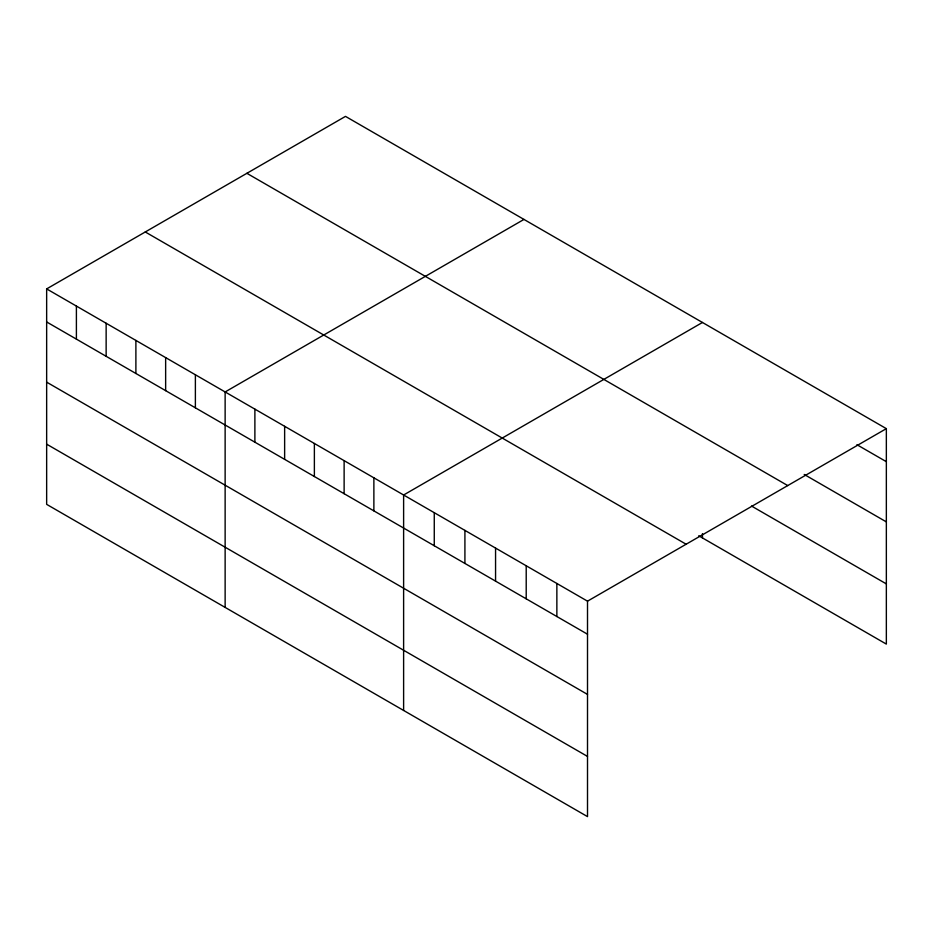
<?xml version="1.0" encoding="UTF-8"?>
<svg xmlns="http://www.w3.org/2000/svg" width="933" height="933" viewBox="0 0 933 933"><rect width="100%" height="100%" fill="white"/><g stroke="black" fill="none" stroke-linecap="round" stroke-linejoin="round"><path stroke-width="1.4" d="M46.65 288.903L587.51 601.167L587.51 816.62L46.65 504.356L46.65 288.903L345.49 116.38L886.35 428.644L886.35 644.097L698.735 535.775M523.973 219.418L225.133 391.953L225.133 607.406M702.456 322.468L403.616 495.003L403.616 710.456M587.51 601.167L886.35 428.644M856.926 444.703L886.35 461.683M804.211 474.454L886.35 521.885M246.872 173.305L787.732 485.58M751.497 506.036L886.35 583.895M145.268 231.967L686.128 544.231M46.65 321.955L587.51 634.218M46.65 382.145L587.51 694.409M46.65 444.166L587.51 756.43M702.456 533.629L702.456 537.921M556.861 583.475L556.861 616.526M526.212 565.783L526.212 598.823M495.563 548.091L495.563 581.131M464.914 530.387L464.914 563.439M434.265 512.695L434.265 545.747M373.876 477.824L373.876 510.876M344.125 460.657L344.125 493.697M314.374 443.478L314.374 476.53M284.635 426.299L284.635 459.351M254.884 409.132L254.884 442.172M195.382 374.774L195.382 407.826M165.642 357.607L165.642 390.647M135.891 340.428L135.891 373.48M106.14 323.261L106.14 356.301M76.401 306.082L76.401 339.122"/></g></svg>
